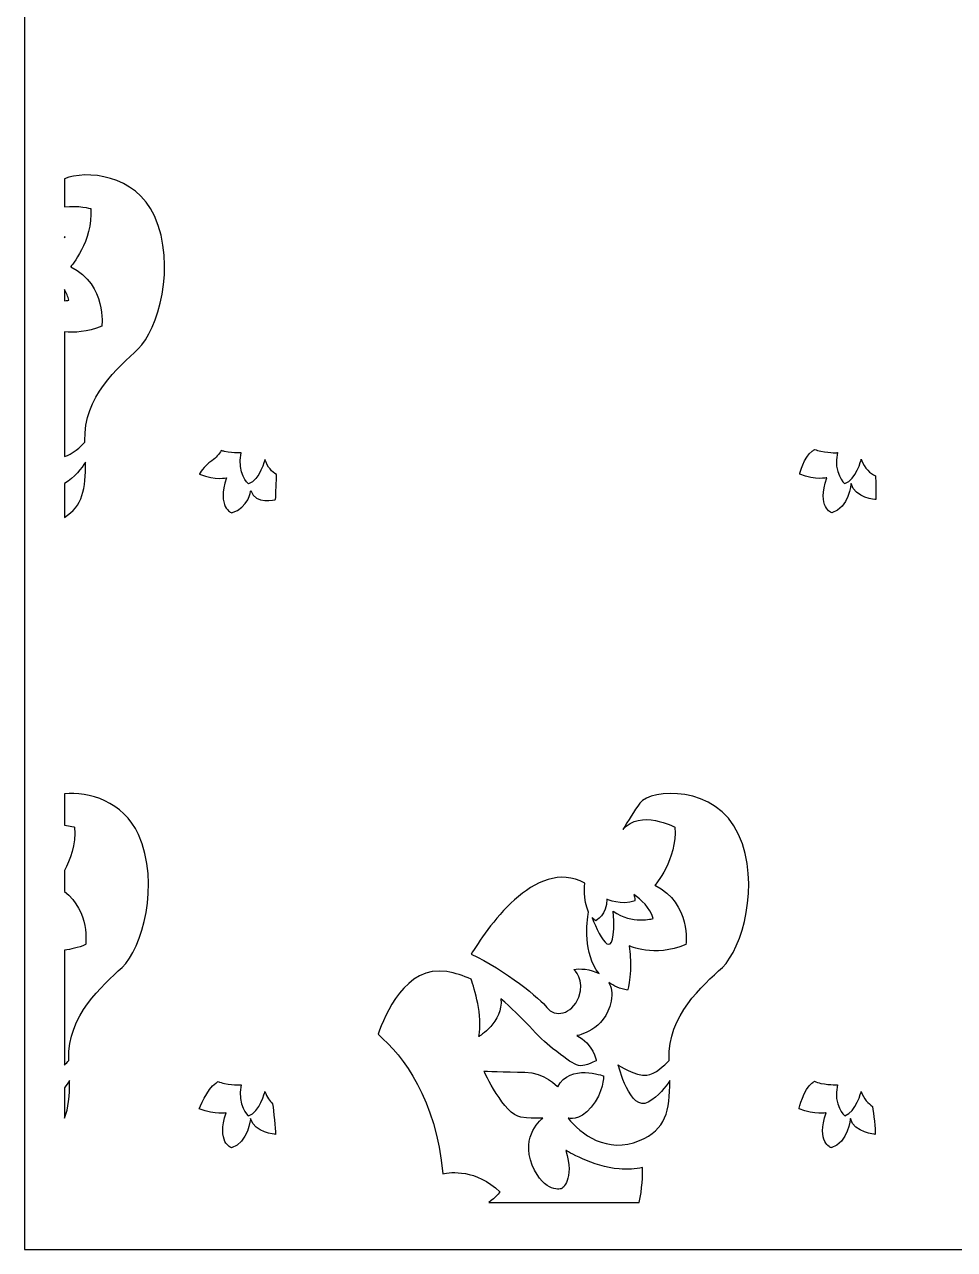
# Model space of a CAD drawing. Header units: centimetres. Extents: x 11.4 to 36.6, y -4.4 to 10.5.
# Drawn here: x 11.37 to 17.05, y -4.45 to 3.03 of the extents above; entities that cross this region are included whole.
import ezdxf

# ---------------------------------------------------------------- set-up
doc = ezdxf.new("R2010")
doc.units = ezdxf.units.CM
doc.header["$MEASUREMENT"] = 0
doc.layers.add('layer 1', color=7, linetype='Continuous')

msp = doc.modelspace()

# ---------------------------------------------------------------- linework, layer by layer
at = {"layer": 'layer 1', "color": 250}
for points, knots in [([(11.37474, 10.50535), (11.37474, 10.50535), (23.53715, 10.50535), (23.53715, 10.50535), (23.53715, 10.50535), (23.53715, 10.50535), (23.53715, -4.44704), (23.53715, -4.44704), (23.53715, -4.44704), (23.53715, -4.44704), (11.37474, -4.44704), (11.37474, -4.44704), (11.37474, -4.44704), (11.37474, -4.44704), (11.37474, 10.50535), (11.37474, 10.50535)], [0, 0, 0, 0, 0.2, 0.2, 0.2, 0.2, 0.4, 0.4, 0.4, 0.4, 0.6, 0.6, 0.6, 0.6, 1, 1, 1, 1]), ([(11.61799, 1.15248), (11.67845, 1.14696), (11.7578, 1.15185), (11.8461, 1.18806), (11.8461, 1.18806), (11.8461, 1.18806), (11.88108, 1.43879), (11.65662, 1.55022), (11.65662, 1.55022), (11.65662, 1.55022), (11.79363, 1.70693), (11.77905, 1.90543), (11.77905, 1.90543), (11.77905, 1.90543), (11.70235, 1.92796), (11.61799, 1.91586), (11.61799, 1.91586), (11.61799, 1.91586), (11.61799, 2.08769), (11.61799, 2.08769), (11.61799, 2.08769), (11.74924, 2.14131), (12.05276, 2.11609), (12.16822, 1.86043), (12.16822, 1.86043), (12.30476, 1.5581), (12.18872, 1.16297), (12.06871, 1.04948), (12.06871, 1.04948), (11.9487, 0.93599), (11.73369, 0.75679), (11.74369, 0.48799), (11.74369, 0.48799), (11.74379, 0.48541), (11.74387, 0.48287), (11.74397, 0.48031), (11.74397, 0.48031), (11.71895, 0.45432), (11.66611, 0.40453), (11.61799, 0.39264), (11.61799, 0.39264), (11.61799, 0.39264), (11.61799, 1.15248), (11.61799, 1.15248)], [0, 0, 0, 0, 0.0833333, 0.0833333, 0.0833333, 0.0833333, 0.1666667, 0.1666667, 0.1666667, 0.1666667, 0.25, 0.25, 0.25, 0.25, 0.3333333, 0.3333333, 0.3333333, 0.3333333, 0.4166667, 0.4166667, 0.4166667, 0.4166667, 0.5, 0.5, 0.5, 0.5, 0.5833333, 0.5833333, 0.5833333, 0.5833333, 0.6666667, 0.6666667, 0.6666667, 0.6666667, 0.75, 0.75, 0.75, 0.75, 0.8333333, 0.8333333, 0.8333333, 0.8333333, 1, 1, 1, 1]), ([(11.61799, 1.73312), (11.61947, 1.73317), (11.6209, 1.73325), (11.62228, 1.73335), (11.62228, 1.73335), (11.62228, 1.73335), (11.62076, 1.7308), (11.61799, 1.72632), (11.61799, 1.72632), (11.61799, 1.72632), (11.61799, 1.73312), (11.61799, 1.73312)], [0, 0, 0, 0, 0.25, 0.25, 0.25, 0.25, 0.5, 0.5, 0.5, 0.5, 1, 1, 1, 1]), ([(11.61799, 1.41184), (11.6303, 1.39084), (11.64018, 1.36905), (11.64561, 1.34744), (11.64561, 1.34744), (11.64561, 1.34744), (11.63531, 1.34437), (11.61799, 1.34184), (11.61799, 1.34184), (11.61799, 1.34184), (11.61799, 1.41184), (11.61799, 1.41184)], [0, 0, 0, 0, 0.25, 0.25, 0.25, 0.25, 0.5, 0.5, 0.5, 0.5, 1, 1, 1, 1]), ([(12.91328, 0.28221), (12.91206, 0.24755), (12.9091, 0.16452), (12.90758, 0.13002), (12.90758, 0.13002), (12.90758, 0.13002), (12.78115, 0.09357), (12.75586, 0.1842), (12.75586, 0.1842), (12.75586, 0.1842), (12.74419, 0.0789), (12.63915, 0.04869), (12.63915, 0.04869), (12.63915, 0.04869), (12.54578, 0.08122), (12.60803, 0.26247), (12.60803, 0.26247), (12.60803, 0.26247), (12.54384, 0.2462), (12.44269, 0.2857), (12.44269, 0.2857), (12.44269, 0.2857), (12.46798, 0.33218), (12.51855, 0.36703), (12.51855, 0.36703), (12.54334, 0.38411), (12.56245, 0.4085), (12.5755, 0.42892), (12.5755, 0.42892), (12.58179, 0.42688), (12.58863, 0.42511), (12.59608, 0.4237), (12.59608, 0.4237), (12.65935, 0.41177), (12.69727, 0.4153), (12.69727, 0.4153), (12.69727, 0.4153), (12.66874, 0.28827), (12.74136, 0.22631), (12.74136, 0.22631), (12.74136, 0.22631), (12.81138, 0.248), (12.84251, 0.37502), (12.84251, 0.37502), (12.84251, 0.37502), (12.85835, 0.32635), (12.88654, 0.29833), (12.91328, 0.28221)], [0, 0, 0, 0, 0.0769231, 0.0769231, 0.0769231, 0.0769231, 0.1538462, 0.1538462, 0.1538462, 0.1538462, 0.2307692, 0.2307692, 0.2307692, 0.2307692, 0.3076923, 0.3076923, 0.3076923, 0.3076923, 0.3846154, 0.3846154, 0.3846154, 0.3846154, 0.4615385, 0.4615385, 0.4615385, 0.4615385, 0.5384615, 0.5384615, 0.5384615, 0.5384615, 0.6153846, 0.6153846, 0.6153846, 0.6153846, 0.6923077, 0.6923077, 0.6923077, 0.6923077, 0.7692308, 0.7692308, 0.7692308, 0.7692308, 0.8461538, 0.8461538, 0.8461538, 0.8461538, 1, 1, 1, 1]), ([(16.56922, 0.27454), (16.53836, 0.2885), (16.50122, 0.31716), (16.48208, 0.37594), (16.48208, 0.37594), (16.48208, 0.37594), (16.45096, 0.24892), (16.38093, 0.22723), (16.38093, 0.22723), (16.38093, 0.22723), (16.30831, 0.28919), (16.33684, 0.41622), (16.33684, 0.41622), (16.33684, 0.41622), (16.29892, 0.41269), (16.23565, 0.42462), (16.23565, 0.42462), (16.22102, 0.42738), (16.2087, 0.43156), (16.19841, 0.43636), (16.19841, 0.43636), (16.19358, 0.43293), (16.18816, 0.42913), (16.18205, 0.42492), (16.18205, 0.42492), (16.13148, 0.39006), (16.10619, 0.2857), (16.10619, 0.2857), (16.10619, 0.2857), (16.20734, 0.2462), (16.27153, 0.26247), (16.27153, 0.26247), (16.27153, 0.26247), (16.20928, 0.08122), (16.30265, 0.04869), (16.30265, 0.04869), (16.30265, 0.04869), (16.40769, 0.0789), (16.41936, 0.22761), (16.41936, 0.22761), (16.41936, 0.22761), (16.44465, 0.13699), (16.57108, 0.13002), (16.57108, 0.13002), (16.57108, 0.13002), (16.57263, 0.165), (16.57027, 0.24346), (16.56922, 0.27454)], [0, 0, 0, 0, 0.0769231, 0.0769231, 0.0769231, 0.0769231, 0.1538462, 0.1538462, 0.1538462, 0.1538462, 0.2307692, 0.2307692, 0.2307692, 0.2307692, 0.3076923, 0.3076923, 0.3076923, 0.3076923, 0.3846154, 0.3846154, 0.3846154, 0.3846154, 0.4615385, 0.4615385, 0.4615385, 0.4615385, 0.5384615, 0.5384615, 0.5384615, 0.5384615, 0.6153846, 0.6153846, 0.6153846, 0.6153846, 0.6923077, 0.6923077, 0.6923077, 0.6923077, 0.7692308, 0.7692308, 0.7692308, 0.7692308, 0.8461538, 0.8461538, 0.8461538, 0.8461538, 1, 1, 1, 1]), ([(11.61799, 0.02019), (11.61799, 0.02019), (11.61799, 0.22742), (11.61799, 0.22742), (11.61799, 0.22742), (11.68169, 0.2651), (11.72402, 0.32061), (11.74741, 0.35831), (11.74741, 0.35831), (11.74908, 0.19446), (11.73037, 0.08999), (11.61799, 0.02019)], [0, 0, 0, 0, 0.25, 0.25, 0.25, 0.25, 0.5, 0.5, 0.5, 0.5, 1, 1, 1, 1]), ([(15.12676, -4.15949), (15.12676, -4.15949), (14.20855, -4.15949), (14.20855, -4.15949), (14.20855, -4.15949), (14.25124, -4.13023), (14.27674, -4.09611), (14.27674, -4.09611), (14.27674, -4.09611), (14.12796, -3.95593), (13.97919, -3.9735), (13.92754, -3.98542), (13.92754, -3.98542), (13.88682, -3.52846), (13.68905, -3.27017), (13.53312, -3.13325), (13.53312, -3.13325), (13.57291, -3.01626), (13.70188, -2.71038), (13.9518, -2.75109), (13.9518, -2.75109), (14.00461, -2.75969), (14.05396, -2.77593), (14.10025, -2.79744), (14.10025, -2.79744), (14.12157, -2.85708), (14.17182, -3.0175), (14.14792, -3.14758), (14.14792, -3.14758), (14.14792, -3.14758), (14.29684, -3.06029), (14.28234, -2.91655), (14.28234, -2.91655), (14.41194, -3.02504), (14.5123, -3.15608), (14.59783, -3.21933), (14.59783, -3.21933), (14.74488, -3.32808), (14.75188, -3.35317), (14.86393, -3.29462), (14.86393, -3.29462), (14.86393, -3.29462), (14.84683, -3.18962), (14.74499, -3.14191), (14.74499, -3.14191), (14.74499, -3.14191), (14.92007, -3.11355), (14.95507, -2.93136), (14.95507, -2.93136), (14.96439, -2.88288), (14.95724, -2.8456), (14.94049, -2.81723), (14.94049, -2.81723), (14.97159, -2.83844), (15.00955, -2.85507), (15.05582, -2.86508), (15.05582, -2.86508), (15.05582, -2.86508), (15.09081, -2.73972), (15.06457, -2.59346), (15.06457, -2.59346), (15.06457, -2.59346), (15.21616, -2.66658), (15.41147, -2.58649), (15.41147, -2.58649), (15.41147, -2.58649), (15.44645, -2.33576), (15.22199, -2.22433), (15.22199, -2.22433), (15.22199, -2.22433), (15.359, -2.06762), (15.34442, -1.86913), (15.34442, -1.86913), (15.34442, -1.86913), (15.13295, -1.75724), (15.02612, -1.88449), (15.02612, -1.88449), (15.05773, -1.83233), (15.0976, -1.76883), (15.13084, -1.72317), (15.13084, -1.72317), (15.19744, -1.63168), (15.59706, -1.61178), (15.73359, -1.91412), (15.73359, -1.91412), (15.87013, -2.21645), (15.75409, -2.61158), (15.63408, -2.72507), (15.63408, -2.72507), (15.51407, -2.83857), (15.29906, -3.01776), (15.30906, -3.28656), (15.30906, -3.28656), (15.30916, -3.28914), (15.30924, -3.29169), (15.30934, -3.29424), (15.30934, -3.29424), (15.28252, -3.32211), (15.22371, -3.37734), (15.17303, -3.38388), (15.17303, -3.38388), (15.1049, -3.39268), (14.9981, -3.32009), (14.9981, -3.32009), (14.9981, -3.32009), (14.9981, -3.32009), (15.07359, -3.61045), (15.1804, -3.54886), (15.1804, -3.54886), (15.24575, -3.51117), (15.28903, -3.45452), (15.31278, -3.41624), (15.31278, -3.41624), (15.31469, -3.60359), (15.29, -3.71332), (15.12904, -3.78234), (15.12904, -3.78234), (14.93403, -3.86597), (14.76402, -3.74053), (14.69401, -3.64496), (14.69401, -3.64496), (14.69401, -3.64496), (14.75902, -3.66885), (14.83402, -3.57925), (14.83402, -3.57925), (14.90903, -3.48965), (14.90903, -3.38811), (14.90903, -3.38811), (14.90903, -3.38811), (14.90903, -3.38811), (14.70401, -3.31045), (14.62901, -3.45381), (14.62901, -3.45381), (14.62901, -3.45381), (14.549, -3.36421), (14.42899, -3.36421), (14.42899, -3.36421), (14.30898, -3.36421), (14.17897, -3.35824), (14.17897, -3.35824), (14.17897, -3.35824), (14.17897, -3.35824), (14.30398, -3.62704), (14.40399, -3.63899), (14.40399, -3.63899), (14.504, -3.65093), (14.539, -3.64496), (14.539, -3.64496), (14.539, -3.64496), (14.539, -3.64496), (14.39899, -3.75248), (14.47399, -3.93168), (14.47399, -3.93168), (14.549, -4.11087), (14.65401, -4.07504), (14.65401, -4.07504), (14.65401, -4.07504), (14.65401, -4.07504), (14.73401, -4.02128), (14.67901, -3.84208), (14.67901, -3.84208), (14.67901, -3.84208), (14.84402, -3.94362), (15.00404, -3.95557), (15.00404, -3.95557), (15.0557, -3.95943), (15.10371, -3.95765), (15.14741, -3.94748), (15.14741, -3.94748), (15.14783, -3.9935), (15.14545, -4.07774), (15.12676, -4.15949)], [0, 0, 0, 0, 0.0227273, 0.0227273, 0.0227273, 0.0227273, 0.0454545, 0.0454545, 0.0454545, 0.0454545, 0.0681818, 0.0681818, 0.0681818, 0.0681818, 0.0909091, 0.0909091, 0.0909091, 0.0909091, 0.1136364, 0.1136364, 0.1136364, 0.1136364, 0.1363636, 0.1363636, 0.1363636, 0.1363636, 0.1590909, 0.1590909, 0.1590909, 0.1590909, 0.1818182, 0.1818182, 0.1818182, 0.1818182, 0.2045455, 0.2045455, 0.2045455, 0.2045455, 0.2272727, 0.2272727, 0.2272727, 0.2272727, 0.25, 0.25, 0.25, 0.25, 0.2727273, 0.2727273, 0.2727273, 0.2727273, 0.2954545, 0.2954545, 0.2954545, 0.2954545, 0.3181818, 0.3181818, 0.3181818, 0.3181818, 0.3409091, 0.3409091, 0.3409091, 0.3409091, 0.3636364, 0.3636364, 0.3636364, 0.3636364, 0.3863636, 0.3863636, 0.3863636, 0.3863636, 0.4090909, 0.4090909, 0.4090909, 0.4090909, 0.4318182, 0.4318182, 0.4318182, 0.4318182, 0.4545455, 0.4545455, 0.4545455, 0.4545455, 0.4772727, 0.4772727, 0.4772727, 0.4772727, 0.5, 0.5, 0.5, 0.5, 0.5227273, 0.5227273, 0.5227273, 0.5227273, 0.5454545, 0.5454545, 0.5454545, 0.5454545, 0.5681818, 0.5681818, 0.5681818, 0.5681818, 0.5909091, 0.5909091, 0.5909091, 0.5909091, 0.6136364, 0.6136364, 0.6136364, 0.6136364, 0.6363636, 0.6363636, 0.6363636, 0.6363636, 0.6590909, 0.6590909, 0.6590909, 0.6590909, 0.6818182, 0.6818182, 0.6818182, 0.6818182, 0.7045455, 0.7045455, 0.7045455, 0.7045455, 0.7272727, 0.7272727, 0.7272727, 0.7272727, 0.75, 0.75, 0.75, 0.75, 0.7727273, 0.7727273, 0.7727273, 0.7727273, 0.7954545, 0.7954545, 0.7954545, 0.7954545, 0.8181818, 0.8181818, 0.8181818, 0.8181818, 0.8409091, 0.8409091, 0.8409091, 0.8409091, 0.8636364, 0.8636364, 0.8636364, 0.8636364, 0.8863636, 0.8863636, 0.8863636, 0.8863636, 0.9090909, 0.9090909, 0.9090909, 0.9090909, 0.9318182, 0.9318182, 0.9318182, 0.9318182, 0.9545455, 0.9545455, 0.9545455, 0.9545455, 1, 1, 1, 1]), ([(11.61799, -3.32123), (11.61799, -3.32123), (11.61799, -2.62062), (11.61799, -2.62062), (11.61799, -2.62062), (11.65791, -2.61583), (11.70171, -2.60546), (11.74797, -2.58649), (11.74797, -2.58649), (11.74797, -2.58649), (11.77628, -2.38319), (11.61799, -2.26136), (11.61799, -2.26136), (11.61799, -2.26136), (11.61799, -2.13487), (11.61799, -2.13487), (11.61799, -2.13487), (11.65289, -2.07019), (11.68875, -1.97569), (11.68092, -1.86913), (11.68092, -1.86913), (11.68092, -1.86913), (11.65557, -1.86168), (11.61799, -1.85764), (11.61799, -1.85764), (11.61799, -1.85764), (11.61799, -1.66522), (11.61799, -1.66522), (11.61799, -1.66522), (11.76652, -1.65296), (11.97806, -1.71033), (12.07009, -1.91412), (12.07009, -1.91412), (12.20663, -2.21645), (12.09059, -2.61158), (11.97058, -2.72507), (11.97058, -2.72507), (11.85057, -2.83857), (11.63556, -3.01776), (11.64556, -3.28656), (11.64556, -3.28656), (11.64566, -3.28914), (11.64574, -3.29169), (11.64584, -3.29424), (11.64584, -3.29424), (11.63862, -3.30175), (11.62907, -3.31124), (11.61799, -3.32123)], [0, 0, 0, 0, 0.0769231, 0.0769231, 0.0769231, 0.0769231, 0.1538462, 0.1538462, 0.1538462, 0.1538462, 0.2307692, 0.2307692, 0.2307692, 0.2307692, 0.3076923, 0.3076923, 0.3076923, 0.3076923, 0.3846154, 0.3846154, 0.3846154, 0.3846154, 0.4615385, 0.4615385, 0.4615385, 0.4615385, 0.5384615, 0.5384615, 0.5384615, 0.5384615, 0.6153846, 0.6153846, 0.6153846, 0.6153846, 0.6923077, 0.6923077, 0.6923077, 0.6923077, 0.7692308, 0.7692308, 0.7692308, 0.7692308, 0.8461538, 0.8461538, 0.8461538, 0.8461538, 1, 1, 1, 1]), ([(14.81753, -2.38758), (14.8062, -2.45008), (14.78254, -2.63948), (14.88195, -2.76316), (14.88195, -2.76316), (14.82829, -2.73438), (14.7607, -2.73114), (14.72756, -2.73723), (14.72756, -2.73723), (14.72756, -2.73723), (14.80006, -2.79995), (14.75756, -2.90747), (14.75756, -2.90747), (14.71506, -3.01499), (14.61089, -3.03287), (14.56338, -2.97016), (14.56338, -2.97016), (14.52809, -2.92357), (14.30858, -2.73679), (14.1011, -2.64544), (14.1011, -2.64544), (14.18611, -2.50339), (14.49055, -2.04561), (14.79497, -2.21117), (14.79497, -2.21117), (14.79497, -2.21117), (14.78075, -2.31307), (14.81753, -2.38758)], [0, 0, 0, 0, 0.125, 0.125, 0.125, 0.125, 0.25, 0.25, 0.25, 0.25, 0.375, 0.375, 0.375, 0.375, 0.5, 0.5, 0.5, 0.5, 0.625, 0.625, 0.625, 0.625, 0.75, 0.75, 0.75, 0.75, 1, 1, 1, 1]), ([(15.09379, -2.27971), (15.1363, -2.30977), (15.19447, -2.36135), (15.21098, -2.42711), (15.21098, -2.42711), (15.21098, -2.42711), (15.08176, -2.4657), (14.96869, -2.38209), (14.96869, -2.38209), (14.98907, -2.73309), (14.88615, -2.54762), (14.83921, -2.42053), (14.83921, -2.42053), (14.84587, -2.42814), (14.85343, -2.43505), (14.86202, -2.44101), (14.86202, -2.44101), (14.86202, -2.44101), (14.92907, -2.4027), (14.92907, -2.30868), (14.92907, -2.30868), (14.92907, -2.30868), (15.01652, -2.35046), (15.10106, -2.31912), (15.10106, -2.31912), (15.10106, -2.31912), (15.10029, -2.30224), (15.09379, -2.27971)], [0, 0, 0, 0, 0.125, 0.125, 0.125, 0.125, 0.25, 0.25, 0.25, 0.25, 0.375, 0.375, 0.375, 0.375, 0.5, 0.5, 0.5, 0.5, 0.625, 0.625, 0.625, 0.625, 0.75, 0.75, 0.75, 0.75, 1, 1, 1, 1]), ([(11.61799, -3.64473), (11.61799, -3.64473), (11.61799, -3.46042), (11.61799, -3.46042), (11.61799, -3.46042), (11.63077, -3.44454), (11.64116, -3.42932), (11.64928, -3.41624), (11.64928, -3.41624), (11.65024, -3.51048), (11.64445, -3.58507), (11.61799, -3.64473)], [0, 0, 0, 0, 0.25, 0.25, 0.25, 0.25, 0.5, 0.5, 0.5, 0.5, 1, 1, 1, 1]), ([(12.88914, -3.55746), (12.8707, -3.54063), (12.85358, -3.51671), (12.84251, -3.48267), (12.84251, -3.48267), (12.84251, -3.48267), (12.81138, -3.6097), (12.74136, -3.63139), (12.74136, -3.63139), (12.74136, -3.63139), (12.66874, -3.56942), (12.69727, -3.4424), (12.69727, -3.4424), (12.69727, -3.4424), (12.65935, -3.44593), (12.59608, -3.434), (12.59608, -3.434), (12.58067, -3.43109), (12.56784, -3.42661), (12.55722, -3.42149), (12.55722, -3.42149), (12.55259, -3.42478), (12.54741, -3.42841), (12.54161, -3.4324), (12.54161, -3.4324), (12.49104, -3.46726), (12.44089, -3.5889), (12.44089, -3.5889), (12.44089, -3.5889), (12.54204, -3.6284), (12.60623, -3.61213), (12.60623, -3.61213), (12.60623, -3.61213), (12.54399, -3.79338), (12.63736, -3.82591), (12.63736, -3.82591), (12.63736, -3.82591), (12.7424, -3.7957), (12.75407, -3.64699), (12.75407, -3.64699), (12.75407, -3.64699), (12.77935, -3.73761), (12.90579, -3.74458), (12.90579, -3.74458), (12.90579, -3.74458), (12.90729, -3.71048), (12.89487, -3.60412), (12.88914, -3.55746)], [0, 0, 0, 0, 0.0769231, 0.0769231, 0.0769231, 0.0769231, 0.1538462, 0.1538462, 0.1538462, 0.1538462, 0.2307692, 0.2307692, 0.2307692, 0.2307692, 0.3076923, 0.3076923, 0.3076923, 0.3076923, 0.3846154, 0.3846154, 0.3846154, 0.3846154, 0.4615385, 0.4615385, 0.4615385, 0.4615385, 0.5384615, 0.5384615, 0.5384615, 0.5384615, 0.6153846, 0.6153846, 0.6153846, 0.6153846, 0.6923077, 0.6923077, 0.6923077, 0.6923077, 0.7692308, 0.7692308, 0.7692308, 0.7692308, 0.8461538, 0.8461538, 0.8461538, 0.8461538, 1, 1, 1, 1]), ([(16.5509, -3.57337), (16.52475, -3.55706), (16.49754, -3.52924), (16.48208, -3.48176), (16.48208, -3.48176), (16.48208, -3.48176), (16.45096, -3.60878), (16.38093, -3.63047), (16.38093, -3.63047), (16.38093, -3.63047), (16.30831, -3.5685), (16.33684, -3.44148), (16.33684, -3.44148), (16.33684, -3.44148), (16.29892, -3.44501), (16.23565, -3.43308), (16.23565, -3.43308), (16.22025, -3.43017), (16.20741, -3.42569), (16.1968, -3.42057), (16.1968, -3.42057), (16.19216, -3.42386), (16.18699, -3.42749), (16.18119, -3.43149), (16.18119, -3.43149), (16.13061, -3.46634), (16.10221, -3.5889), (16.10221, -3.5889), (16.10221, -3.5889), (16.20336, -3.6284), (16.26755, -3.61213), (16.26755, -3.61213), (16.26755, -3.61213), (16.20531, -3.79338), (16.29868, -3.82591), (16.29868, -3.82591), (16.29868, -3.82591), (16.40371, -3.7957), (16.41539, -3.64699), (16.41539, -3.64699), (16.41539, -3.64699), (16.44067, -3.73761), (16.56711, -3.74458), (16.56711, -3.74458), (16.56711, -3.74458), (16.56857, -3.71134), (16.55681, -3.61765), (16.5509, -3.57337)], [0, 0, 0, 0, 0.0769231, 0.0769231, 0.0769231, 0.0769231, 0.1538462, 0.1538462, 0.1538462, 0.1538462, 0.2307692, 0.2307692, 0.2307692, 0.2307692, 0.3076923, 0.3076923, 0.3076923, 0.3076923, 0.3846154, 0.3846154, 0.3846154, 0.3846154, 0.4615385, 0.4615385, 0.4615385, 0.4615385, 0.5384615, 0.5384615, 0.5384615, 0.5384615, 0.6153846, 0.6153846, 0.6153846, 0.6153846, 0.6923077, 0.6923077, 0.6923077, 0.6923077, 0.7692308, 0.7692308, 0.7692308, 0.7692308, 0.8461538, 0.8461538, 0.8461538, 0.8461538, 1, 1, 1, 1])]:
    msp.add_open_spline(points, degree=3, knots=knots, dxfattribs=at)

doc.saveas('drawing.dxf')
